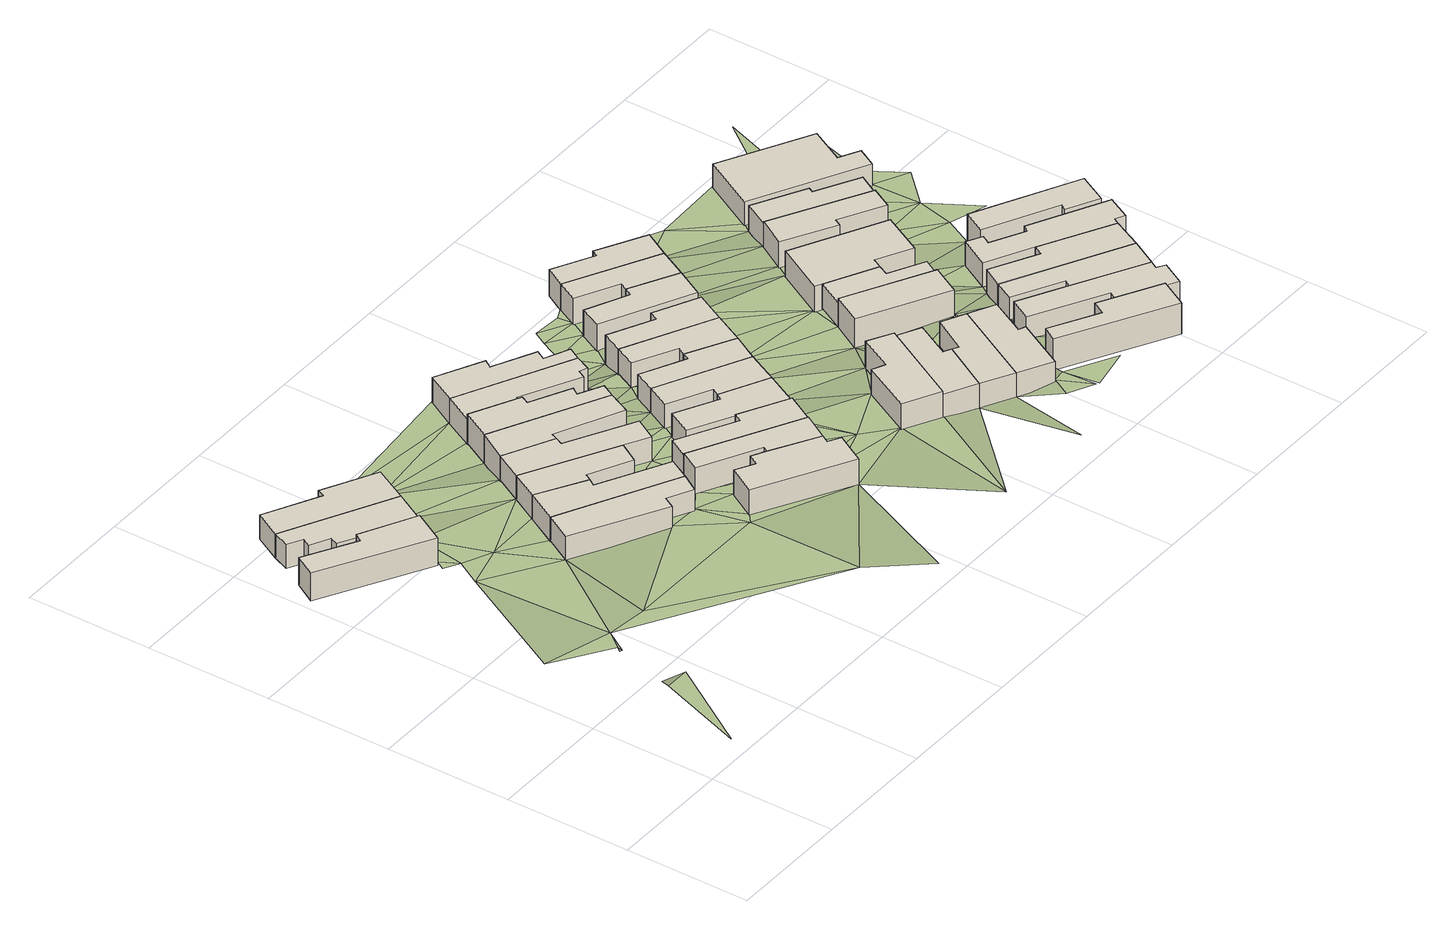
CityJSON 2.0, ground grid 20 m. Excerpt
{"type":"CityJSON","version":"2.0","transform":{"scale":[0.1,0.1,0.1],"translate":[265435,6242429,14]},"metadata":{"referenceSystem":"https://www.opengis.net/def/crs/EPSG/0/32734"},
"CityObjects":{
"building1":{"type":"Building","attributes":{"address":"86 Fenton Road Salt River Cape Town","building":"house","building:levels":"1","footprint":{"type":"Polygon"},"plus_code":"CQX8X3XQ+X7R","ground_height":16.14,"building_height":4.1,"roof_height":20.24},"geometry":[{"type":"Solid","lod":"1","boundaries":[[[[0,1,2,3]],[[1,4,5,6,2]],[[4,7,8,9,6,5]],[[7,10,11,9,8]],[[10,12,13,11]],[[12,0,3,13]],[[3,2,6,9,11,13]],[[12,10,7,4,1,0]]]]}]},
"building2":{"type":"Building","attributes":{"address":"84 Fenton Road Salt River Cape Town","building":"house","building:levels":"1","footprint":{"type":"Polygon"},"plus_code":"CQXFX8XJ+XQX","ground_height":15.46,"building_height":4.1,"roof_height":19.56},"geometry":[{"type":"Solid","lod":"1","boundaries":[[[[4,14,15,5]],[[14,16,17,15]],[[16,18,19,17]],[[18,20,21,19]],[[20,22,23,21]],[[22,24,25,23]],[[24,26,27,25]],[[26,7,8,27]],[[7,4,5,8]],[[5,15,17,19,21,23,25,27,8]],[[7,26,24,22,20,18,16,14,4]]]]}]},
"building3":{"type":"Building","attributes":{"address":"82 Fenton Road Salt River Cape Town","building":"house","building:levels":"1","footprint":{"type":"Polygon"},"plus_code":"CQXGXQXH+X2R","ground_height":15.46,"building_height":4.1,"roof_height":19.56},"geometry":[{"type":"Solid","lod":"1","boundaries":[[[[14,28,29,15]],[[28,30,31,29]],[[30,32,33,31]],[[32,34,35,33]],[[34,16,17,35]],[[16,14,15,17]],[[15,29,31,33,35,17]],[[16,34,32,30,28,14]]]]}]},
"building4":{"type":"Building","attributes":{"address":"87 Fenton Road Salt River Cape Town","building":"house","building:levels":"1","footprint":{"type":"Polygon"},"plus_code":"CRXJXMXW+XHW","ground_height":15.99,"building_height":4.1,"roof_height":20.09},"geometry":[{"type":"Solid","lod":"1","boundaries":[[[[36,37,38,39]],[[37,40,41,38]],[[40,42,43,41]],[[42,44,45,43]],[[44,46,47,45]],[[46,36,39,47]],[[39,38,41,43,45,47]],[[46,44,42,40,37,36]]]]}]},
"building5":{"type":"Building","attributes":{"address":"85 Fenton Road Salt River Cape Town","building":"house","building:levels":"1","footprint":{"type":"Polygon"},"plus_code":"CRXQXGXM+XCW","ground_height":15.99,"building_height":4.1,"roof_height":20.09},"geometry":[{"type":"Solid","lod":"1","boundaries":[[[[48,49,39,38]],[[49,50,51,39]],[[50,52,53,51]],[[52,54,55,53]],[[54,56,57,55]],[[56,48,38,57]],[[38,39,51,53,55,57]],[[56,54,52,50,49,48]]]]}]},
"building6":{"type":"Building","attributes":{"address":"83 Fenton Road Salt River Cape Town","building":"house","building:levels":"1","footprint":{"type":"Polygon"},"plus_code":"CRXQXMXQ+XQX","ground_height":15.99,"building_height":4.1,"roof_height":20.09},"geometry":[{"type":"Solid","lod":"1","boundaries":[[[[56,54,55,57]],[[54,58,59,55]],[[58,60,61,59]],[[60,62,63,61]],[[62,64,65,63]],[[64,56,57,65]],[[57,55,59,61,63,65]],[[64,62,60,58,54,56]]]]}]},
"building7":{"type":"Building","attributes":{"address":"81 Fenton Road Salt River Cape Town","building":"house","building:levels":"1","footprint":{"type":"Polygon"},"plus_code":"CVX2XHX9+XVW","ground_height":15.99,"building_height":4.1,"roof_height":20.09},"geometry":[{"type":"Solid","lod":"1","boundaries":[[[[64,62,63,65]],[[62,66,67,63]],[[66,68,69,67]],[[68,70,71,69]],[[70,72,73,71]],[[72,74,75,73]],[[74,64,65,75]],[[65,63,67,69,71,73,75]],[[74,72,70,68,66,62,64]]]]}]},
"building8":{"type":"Building","attributes":{"address":"79 Fenton Road Salt River Cape Town","building":"house","building:levels":"1","footprint":{"type":"Polygon"},"plus_code":"CVX3X3X8+XQX","ground_height":15.99,"building_height":4.1,"roof_height":20.09},"geometry":[{"type":"Solid","lod":"1","boundaries":[[[[76,77,73,75]],[[77,78,79,73]],[[78,80,81,79]],[[80,82,83,81]],[[82,84,85,83]],[[84,76,75,85]],[[75,73,79,81,83,85]],[[84,82,80,78,77,76]]]]}]},
"building9":{"type":"Building","attributes":{"address":"Goldsmith Road Salt River Cape Town","building":"house","building:levels":"1","footprint":{"type":"Polygon"},"plus_code":"CVXMXXXJ+X5V","ground_height":16.81,"building_height":4.1,"roof_height":20.91},"geometry":[{"type":"Solid","lod":"1","boundaries":[[[[86,87,88,89]],[[87,90,91,88]],[[90,92,93,91]],[[92,94,95,93]],[[94,96,97,95]],[[96,98,99,97]],[[98,100,101,99]],[[100,102,103,101]],[[102,86,89,103]],[[89,88,91,93,95,97,99,101,103]],[[102,100,98,96,94,92,90,87,86]]]]}]},
"building10":{"type":"Building","attributes":{"address":"77 Fenton Road Salt River Cape Town","building":"house","building:levels":"1","footprint":{"type":"Polygon"},"plus_code":"CVX5XCX9+XHW","ground_height":15.99,"building_height":4.1,"roof_height":20.09},"geometry":[{"type":"Solid","lod":"1","boundaries":[[[[84,82,83,85]],[[82,104,105,83]],[[104,106,107,105]],[[106,108,109,107]],[[108,110,111,109]],[[110,112,113,114,111]],[[112,115,116,117,114,113]],[[115,84,85,117,116]],[[85,83,105,107,109,111,114,117]],[[115,112,110,108,106,104,82,84]]]]}]},
"building11":{"type":"Building","attributes":{"address":"Goldsmith Road Salt River Cape Town","building":"house","building:levels":"1","footprint":{"type":"Polygon"},"plus_code":"CVXMX2XR+XMV","ground_height":16.81,"building_height":4.1,"roof_height":20.91},"geometry":[{"type":"Solid","lod":"1","boundaries":[[[[118,119,120,89]],[[119,121,122,123,120]],[[121,124,125,126,123,122]],[[124,127,128,126,125]],[[127,129,88,128]],[[129,118,89,88]],[[89,120,123,126,128,88]],[[129,127,124,121,119,118]]]]}]},
"building12":{"type":"Building","attributes":{"address":"Goldsmith Road Salt River Cape Town","building":"house","building:levels":"1","footprint":{"type":"Polygon"},"plus_code":"CVXVXHX6+X6V","ground_height":16.64,"building_height":4.1,"roof_height":20.74},"geometry":[{"type":"Solid","lod":"1","boundaries":[[[[130,131,132,122]],[[131,133,134,132]],[[133,135,136,134]],[[135,137,138,136]],[[137,139,140,138]],[[139,130,122,140]],[[122,132,134,136,138,140]],[[139,137,135,133,131,130]]]]}]},
"building13":{"type":"Building","attributes":{"address":"75 Fenton Road Salt River Cape Town","building":"house","building:levels":"1","footprint":{"type":"Polygon"},"plus_code":"CVX8X4X2+X4X","ground_height":15.23,"building_height":4.1,"roof_height":19.33},"geometry":[{"type":"Solid","lod":"1","boundaries":[[[[141,142,116,143]],[[142,144,113,116]],[[144,145,146,113]],[[145,147,148,146]],[[147,149,150,148]],[[149,151,152,150]],[[151,153,154,152]],[[153,141,143,154]],[[143,116,113,146,148,150,152,154]],[[153,151,149,147,145,144,142,141]]]]}]},
"building14":{"type":"Building","attributes":{"address":"73 Fenton Road Salt River Cape Town","building":"house","building:levels":"1","footprint":{"type":"Polygon"},"plus_code":"CVXCX5XG+XMX","ground_height":15.23,"building_height":4.1,"roof_height":19.33},"geometry":[{"type":"Solid","lod":"1","boundaries":[[[[141,153,154,143]],[[153,155,156,154]],[[155,157,158,156]],[[157,159,160,158]],[[159,161,162,160]],[[161,163,164,162]],[[163,165,166,164]],[[165,141,143,166]],[[143,154,156,158,160,162,164,166]],[[165,163,161,159,157,155,153,141]]]]}]},
"building15":{"type":"Building","attributes":{"address":"80 Goldsmith Road Salt River Cape Town","building":"house","building:levels":"1","footprint":{"type":"Polygon"},"plus_code":"C2X2X9XW+X2W","ground_height":15.69,"building_height":4.1,"roof_height":19.79},"geometry":[{"type":"Solid","lod":"1","boundaries":[[[[167,168,169,170]],[[168,171,172,169]],[[171,173,174,172]],[[173,175,176,174]],[[175,177,178,176]],[[177,167,170,178]],[[170,169,172,174,176,178]],[[177,175,173,171,168,167]]]]}]},
"building16":{"type":"Building","attributes":{"address":"78 Goldsmith Road Salt River Cape Town","building":"house","building:levels":"1","footprint":{"type":"Polygon"},"plus_code":"C2X5X6XJ+XMV","ground_height":15.69,"building_height":4.1,"roof_height":19.79},"geometry":[{"type":"Solid","lod":"1","boundaries":[[[[167,179,180,170]],[[179,181,182,180]],[[181,183,184,182]],[[183,185,186,184]],[[185,168,169,186]],[[168,167,170,169]],[[170,180,182,184,186,169]],[[168,185,183,181,179,167]]]]}]},
"building17":{"type":"Building","attributes":{"address":"76 Goldsmith Road Salt River Cape Town","building":"house","building:levels":"1","footprint":{"type":"Polygon"},"plus_code":"C2X7XHXM+X8R","ground_height":15.69,"building_height":4.1,"roof_height":19.79},"geometry":[{"type":"Solid","lod":"1","boundaries":[[[[179,187,188,180]],[[187,189,190,188]],[[189,191,192,190]],[[191,193,194,192]],[[193,181,182,194]],[[181,179,180,182]],[[180,188,190,192,194,182]],[[181,193,191,189,187,179]]]]}]},
"building18":{"type":"Building","attributes":{"address":"74 Goldsmith Road Salt River Cape Town","building":"house","building:levels":"1","footprint":{"type":"Polygon"},"plus_code":"C2X9XQX9+XMW","ground_height":15.69,"building_height":4.1,"roof_height":19.79},"geometry":[{"type":"Solid","lod":"1","boundaries":[[[[187,195,196,188]],[[195,197,198,196]],[[197,199,200,198]],[[199,201,202,200]],[[201,189,190,202]],[[189,187,188,190]],[[188,196,198,200,202,190]],[[189,201,199,197,195,187]]]]}]},
"building19":{"type":"Building","attributes":{"address":"29 Dryden Street Salt River Cape Town","building":"house","building:levels":"1","footprint":{"type":"Polygon"},"plus_code":"C2XWXGX8+XXX","ground_height":16.64,"building_height":4.1,"roof_height":20.74},"geometry":[{"type":"Solid","lod":"1","boundaries":[[[[203,204,205,206,207,208]],[[204,209,210,206,205]],[[209,211,212,210]],[[211,213,214,212]],[[213,215,216,214]],[[215,203,208,207,216]],[[207,206,210,212,214,216]],[[215,213,211,209,204,203]]]]}]},
"building20":{"type":"Building","attributes":{"address":"72 Goldsmith Road Salt River Cape Town","building":"house","building:levels":"1","footprint":{"type":"Polygon"},"plus_code":"C2XGX9XH+XWW","ground_height":15.69,"building_height":4.1,"roof_height":19.79},"geometry":[{"type":"Solid","lod":"1","boundaries":[[[[217,218,219,196]],[[218,220,221,219]],[[220,222,223,221]],[[222,224,225,223]],[[224,226,198,225]],[[226,217,196,198]],[[196,219,221,223,225,198]],[[226,224,222,220,218,217]]]]}]},
"building21":{"type":"Building","attributes":{"address":"31 Dryden Street Salt River Cape Town","building":"house","building:levels":"1","footprint":{"type":"Polygon"},"plus_code":"C3X6XCXQ+X5V","ground_height":16.15,"building_height":4.1,"roof_height":20.25},"geometry":[{"type":"Solid","lod":"1","boundaries":[[[[203,227,228,208]],[[227,229,230,228]],[[229,231,232,230]],[[231,233,234,232]],[[233,204,205,234]],[[204,203,208,205]],[[208,228,230,232,234,205]],[[204,233,231,229,227,203]]]]}]},
"building22":{"type":"Building","attributes":{"address":"70 Goldsmith Road Salt River Cape Town","building":"house","building:levels":"1","footprint":{"type":"Polygon"},"plus_code":"C2XMXVX6+XJR","ground_height":14.95,"building_height":4.1,"roof_height":19.05},"geometry":[{"type":"Solid","lod":"1","boundaries":[[[[235,236,237,238]],[[236,239,240,237]],[[239,241,242,240]],[[241,243,244,242]],[[243,245,246,244]],[[245,235,238,246]],[[238,237,240,242,244,246]],[[245,243,241,239,236,235]]]]}]},
"building23":{"type":"Building","attributes":{"address":"33 Dryden Street Salt River Cape Town","building":"house","building:levels":"1","footprint":{"type":"Polygon"},"plus_code":"C3XCXPX8+XHR","ground_height":16.15,"building_height":4.1,"roof_height":20.25},"geometry":[{"type":"Solid","lod":"1","boundaries":[[[[227,247,248,228]],[[247,249,250,248]],[[249,251,252,250]],[[251,253,254,252]],[[253,229,230,254]],[[229,227,228,230]],[[228,248,250,252,254,230]],[[229,253,251,249,247,227]]]]}]},
"building24":{"type":"Building","attributes":{"address":"68 Goldsmith Road Salt River Cape Town","building":"house","building:levels":"1","footprint":{"type":"Polygon"},"plus_code":"C2XQXVX3+XHW","ground_height":14.95,"building_height":4.1,"roof_height":19.05},"geometry":[{"type":"Solid","lod":"1","boundaries":[[[[235,255,256,238]],[[255,257,258,256]],[[257,259,260,258]],[[259,261,262,260]],[[261,236,237,262]],[[236,235,238,237]],[[238,256,258,260,262,237]],[[236,261,259,257,255,235]]]]}]},
"building25":{"type":"Building","attributes":{"address":"35 Dryden Street Salt River Cape Town","building":"house","building:levels":"1","footprint":{"type":"Polygon"},"plus_code":"C3XPX9X9+XFR","ground_height":16.15,"building_height":4.1,"roof_height":20.25},"geometry":[{"type":"Solid","lod":"1","boundaries":[[[[247,263,264,248]],[[263,265,266,264]],[[265,267,268,266]],[[267,269,270,268]],[[269,249,250,270]],[[249,247,248,250]],[[248,264,266,268,270,250]],[[249,269,267,265,263,247]]]]}]},
"building26":{"type":"Building","attributes":{"address":"66 Goldsmith Road Salt River Cape Town","building":"house","building:levels":"1","footprint":{"type":"Polygon"},"plus_code":"C2XWXMXW+XMX","ground_height":14.95,"building_height":4.1,"roof_height":19.05},"geometry":[{"type":"Solid","lod":"1","boundaries":[[[[255,271,272,256]],[[271,273,274,272]],[[273,275,276,274]],[[275,277,278,276]],[[277,257,258,278]],[[257,255,256,258]],[[256,272,274,276,278,258]],[[257,277,275,273,271,255]]]]}]},
"building27":{"type":"Building","attributes":{"address":"73 Goldsmith Road Salt River Cape Town","building":"house","building:levels":"1","footprint":{"type":"Polygon"},"plus_code":"C3XMXPXJ+XCV","ground_height":16.15,"building_height":4.1,"roof_height":20.25},"geometry":[{"type":"Solid","lod":"1","boundaries":[[[[279,280,281,282,283,284]],[[280,285,286,282,281]],[[285,287,288,286]],[[287,279,284,283,288]],[[283,282,286,288]],[[287,285,280,279]]]]}]},
"building28":{"type":"Building","attributes":{"address":"71 Goldsmith Road Salt River Cape Town","building":"house","building:levels":"1","footprint":{"type":"Polygon"},"plus_code":"C3XVX3X3+XQR","ground_height":15.33,"building_height":4.1,"roof_height":19.43},"geometry":[{"type":"Solid","lod":"1","boundaries":[[[[289,279,284,290]],[[279,287,291,284]],[[287,292,293,291]],[[292,294,295,293]],[[294,296,297,295]],[[296,289,290,297]],[[290,284,291,293,295,297]],[[296,294,292,287,279,289]]]]}]},
"building29":{"type":"Building","attributes":{"address":"Kingsley Road Salt River Cape Town","building":"house","building:levels":"1","footprint":{"type":"Polygon"},"plus_code":"C4XCXCXV+X9V","ground_height":16.66,"building_height":4.1,"roof_height":20.76},"geometry":[{"type":"Solid","lod":"1","boundaries":[[[[298,299,300,301]],[[299,302,303,300]],[[302,304,305,303]],[[304,306,307,305]],[[306,308,309,307]],[[308,298,301,309]],[[301,300,303,305,307,309]],[[308,306,304,302,299,298]]]]}]},
"building30":{"type":"Building","attributes":{"address":"67 Goldsmith Road Salt River Cape Town","building":"house","building:levels":"1","footprint":{"type":"Polygon"},"plus_code":"C3XRXCXM+XCR","ground_height":15.33,"building_height":4.1,"roof_height":19.43},"geometry":[{"type":"Solid","lod":"1","boundaries":[[[[310,311,297,290]],[[311,312,313,297]],[[312,314,315,313]],[[314,316,317,315]],[[316,318,319,317]],[[318,320,321,319]],[[320,310,290,321]],[[290,297,313,315,317,319,321]],[[320,318,316,314,312,311,310]]]]}]},
"building31":{"type":"Building","attributes":{"address":"82 Kingsley Road Salt River Cape Town","building":"house","building:levels":"1","footprint":{"type":"Polygon"},"plus_code":"C4XGXMXF+XXV","ground_height":15.47,"building_height":4.1,"roof_height":19.57},"geometry":[{"type":"Solid","lod":"1","boundaries":[[[[322,323,324,325]],[[323,326,327,324]],[[326,328,329,327]],[[328,330,331,329]],[[330,332,333,331]],[[332,334,335,333]],[[334,336,337,335]],[[336,338,339,337]],[[338,322,325,339]],[[325,324,327,329,331,333,335,337,339]],[[338,336,334,332,330,328,326,323,322]]]]}]},
"building32":{"type":"Building","attributes":{"address":"80 Kingsley Road Salt River Cape Town","building":"house","building:levels":"1","footprint":{"type":"Polygon"},"plus_code":"C4XGX4XJ+X8W","ground_height":15.47,"building_height":4.1,"roof_height":19.57},"geometry":[{"type":"Solid","lod":"1","boundaries":[[[[340,341,342,343]],[[341,344,345,342]],[[344,346,347,345]],[[346,323,324,347]],[[323,322,325,324]],[[322,340,343,325]],[[343,342,345,347,324,325]],[[322,323,346,344,341,340]]]]}]},
"building33":{"type":"Building","attributes":{"address":"Goldsmith Road Salt River Cape Town","building":"house","building:levels":"1","footprint":{"type":"Polygon"},"plus_code":"C4X5X9XV+XHV","ground_height":15.33,"building_height":4.1,"roof_height":19.43},"geometry":[{"type":"Solid","lod":"1","boundaries":[[[[348,349,350,351,352,353]],[[349,354,355,351,350]],[[354,356,357,355]],[[356,358,359,357]],[[358,360,361,359]],[[360,348,353,352,361]],[[352,351,355,357,359,361]],[[360,358,356,354,349,348]]]]}]},
"building34":{"type":"Building","attributes":{"address":"78 Kingsley Road Salt River Cape Town","building":"house","building:levels":"1","footprint":{"type":"Polygon"},"plus_code":"C4XQXCXH+XPX","ground_height":15.47,"building_height":4.1,"roof_height":19.57},"geometry":[{"type":"Solid","lod":"1","boundaries":[[[[362,363,364,365]],[[363,366,367,364]],[[366,368,369,367]],[[368,341,342,369]],[[341,340,343,342]],[[340,362,365,343]],[[365,364,367,369,342,343]],[[340,341,368,366,363,362]]]]}]},
"building35":{"type":"Building","attributes":{"address":"Goldsmith Road Salt River Cape Town","building":"house","building:levels":"1","footprint":{"type":"Polygon"},"plus_code":"C4X8XXX5+X9R","ground_height":14.92,"building_height":4.1,"roof_height":19.02},"geometry":[{"type":"Solid","lod":"1","boundaries":[[[[370,371,372,353]],[[371,373,374,372]],[[373,375,376,374]],[[375,377,378,376]],[[377,379,380,378]],[[379,370,353,380]],[[353,372,374,376,378,380]],[[379,377,375,373,371,370]]]]}]},
"building36":{"type":"Building","attributes":{"address":"76 Kingsley Road Salt River Cape Town","building":"house","building:levels":"1","footprint":{"type":"Polygon"},"plus_code":"C4XRXMXJ+XQV","ground_height":15.47,"building_height":4.1,"roof_height":19.57},"geometry":[{"type":"Solid","lod":"1","boundaries":[[[[363,362,365,364]],[[362,381,382,365]],[[381,383,384,382]],[[383,385,386,384]],[[385,387,388,386]],[[387,389,390,388]],[[389,391,392,390]],[[391,393,394,392]],[[393,395,396,394]],[[395,397,398,396]],[[397,363,364,398]],[[364,365,382,384,386,388,390,392,394,396,398]],[[397,395,393,391,389,387,385,383,381,362,363]]]]}]},
"building37":{"type":"Building","attributes":{"address":"61 Goldsmith Road Salt River Cape Town","building":"house","building:levels":"1","footprint":{"type":"Polygon"},"plus_code":"C4XHXGX7+X7X","ground_height":14.28,"building_height":4.1,"roof_height":18.38},"geometry":[{"type":"Solid","lod":"1","boundaries":[[[[399,400,401,402]],[[400,403,404,401]],[[403,405,406,404]],[[405,407,408,406]],[[407,409,410,408]],[[409,399,402,410]],[[402,401,404,406,408,410]],[[409,407,405,403,400,399]]]]}]},
"building38":{"type":"Building","attributes":{"address":"74 Kingsley Road Salt River Cape Town","building":"house","building:levels":"1","footprint":{"type":"Polygon"},"plus_code":"C5X3XXXW+X7X","ground_height":15.47,"building_height":4.1,"roof_height":19.57},"geometry":[{"type":"Solid","lod":"1","boundaries":[[[[411,412,413,414,415,416]],[[412,417,418,414,413]],[[417,419,420,418]],[[419,421,422,420]],[[421,423,424,422]],[[423,411,416,415,424]],[[415,414,418,420,422,424]],[[423,421,419,417,412,411]]]]}]},
"terrain1":{"type":"TINRelief","geometry":[{"type":"CompositeSurface","lod":"1","boundaries":[[[425,426,427]],[[427,426,428]],[[429,430,431]],[[432,433,431]],[[431,433,429]],[[430,429,434]],[[435,436,437]],[[436,438,7]],[[40,429,439]],[[434,429,40]],[[440,441,442]],[[434,443,441]],[[444,439,429]],[[441,445,442]],[[434,40,443]],[[441,443,445]],[[443,40,37]],[[40,439,446]],[[445,443,447]],[[37,448,443]],[[447,14,445]],[[449,30,28]],[[439,444,450]],[[447,443,448]],[[439,450,446]],[[14,74,28]],[[447,74,14]],[[451,449,28]],[[446,452,453]],[[84,28,74]],[[446,450,452]],[[52,60,54]],[[58,54,60]],[[115,28,84]],[[454,452,450]],[[98,444,455]],[[50,60,52]],[[98,450,444]],[[456,452,457]],[[458,452,454]],[[451,28,115]],[[452,458,457]],[[50,456,457]],[[450,98,454]],[[449,451,459]],[[121,50,457]],[[458,460,457]],[[60,50,461]],[[60,66,62]],[[50,121,461]],[[460,458,462]],[[66,60,461]],[[463,457,460]],[[70,464,72]],[[464,465,72]],[[460,466,463]],[[68,464,70]],[[66,461,467]],[[66,468,68]],[[469,467,461]],[[467,468,66]],[[112,110,470]],[[471,112,470]],[[472,464,68]],[[68,468,472]],[[467,469,135]],[[86,102,100]],[[471,470,473]],[[474,470,475]],[[464,181,476]],[[181,464,472]],[[477,467,135]],[[472,468,168]],[[478,479,98]],[[476,181,474]],[[474,473,470]],[[98,479,100]],[[100,480,86]],[[468,171,168]],[[481,86,480]],[[181,193,474]],[[473,474,482]],[[168,185,472]],[[483,484,485]],[[485,484,486]],[[135,487,477]],[[488,473,482]],[[482,474,199]],[[480,487,481]],[[474,193,199]],[[480,100,479]],[[487,480,477]],[[155,484,489]],[[486,484,490]],[[479,478,491]],[[197,153,482]],[[199,197,482]],[[199,193,189]],[[484,155,490]],[[155,153,224]],[[189,193,191]],[[477,480,492]],[[197,224,153]],[[478,227,491]],[[492,480,479]],[[199,189,201]],[[167,477,492]],[[490,155,224]],[[493,490,224]],[[490,494,495]],[[493,494,490]],[[209,179,167]],[[496,493,224]],[[209,167,492]],[[496,224,497]],[[498,495,499]],[[495,494,499]],[[492,500,209]],[[227,501,247]],[[499,502,498]],[[280,187,179]],[[503,493,496]],[[209,280,179]],[[499,494,504]],[[502,499,505]],[[506,504,494]],[[499,504,507]],[[508,503,496]],[[509,247,510]],[[511,195,187]],[[204,280,209]],[[279,187,280]],[[231,229,233]],[[509,510,512]],[[280,204,233]],[[251,229,253]],[[195,511,508]],[[279,511,187]],[[513,509,512]],[[251,233,229]],[[509,513,514]],[[508,511,503]],[[265,509,514]],[[513,515,516]],[[517,280,233]],[[517,233,251]],[[514,518,265]],[[235,503,519]],[[289,511,279]],[[503,511,519]],[[520,267,265]],[[251,249,517]],[[520,265,518]],[[269,267,520]],[[255,235,521]],[[517,249,269]],[[302,520,518]],[[269,520,522]],[[518,523,302]],[[235,519,521]],[[522,524,269]],[[517,269,525]],[[525,269,524]],[[255,526,271]],[[520,302,330]],[[255,521,526]],[[346,524,522]],[[527,517,368]],[[517,525,368]],[[296,294,292]],[[271,528,529]],[[323,346,522]],[[302,530,330]],[[531,532,296]],[[519,533,521]],[[531,296,292]],[[527,397,292]],[[530,302,534]],[[397,527,368]],[[271,379,528]],[[526,379,271]],[[395,292,397]],[[533,519,316]],[[531,292,395]],[[368,366,397]],[[530,534,535]],[[536,528,379]],[[397,366,363]],[[537,533,316]],[[395,412,531]],[[536,538,528]],[[412,316,531]],[[393,539,395]],[[379,540,536]],[[358,537,316]],[[387,393,391]],[[539,412,395]],[[541,542,322]],[[393,387,539]],[[387,391,389]],[[322,542,340]],[[316,543,358]],[[412,543,316]],[[544,536,540]],[[545,540,546]],[[547,539,387]],[[360,358,548]],[[358,543,548]],[[547,387,549]],[[360,548,545]],[[545,544,540]],[[550,551,538]],[[548,543,552]],[[548,544,545]],[[409,550,538]],[[548,553,544]],[[409,554,550]],[[407,555,409]],[[544,553,555]],[[554,556,550]],[[409,557,554]],[[558,409,555]],[[409,558,557]]]}]}
},
"vertices":[
[4,674,15],[170,580,15],[170,580,62],[4,674,62],[198,630,15],[198,630,56],[198,630,62],[112,675,15],[112,675,56],[112,675,62],[104,662,15],[104,662,62],[24,708,15],[24,708,62],
[226,681,15],[226,681,56],[56,770,15],[56,770,56],[45,744,15],[45,744,56],[68,731,15],[68,731,56],[61,718,15],[61,718,56],[92,702,15],[92,702,56],[86,690,15],[86,690,56],
[255,736,15],[255,736,56],[171,780,15],[171,780,56],[165,768,15],[165,768,56],[79,813,15],[79,813,56],
[482,388,21],[299,483,21],[299,483,61],[482,388,61],[275,440,21],[275,440,61],[415,362,21],[415,362,61],[425,380,21],[425,380,61],[464,359,21],[464,359,61],
[299,483,20],[482,388,20],[500,421,20],[500,421,61],[393,478,20],[393,478,61],[400,489,20],[400,489,61],[326,533,20],[326,533,61],
[406,499,20],[406,499,61],[472,466,20],[472,466,61],[491,498,20],[491,498,61],[350,576,20],[350,576,61],
[529,477,20],[529,477,61],[549,512,20],[549,512,61],[445,569,20],[445,569,61],[451,581,20],[451,581,61],[374,620,20],[374,620,61],
[374,620,12],[451,581,12],[455,591,12],[455,591,61],[559,541,12],[559,541,61],[576,577,12],[576,577,61],[401,666,12],[401,666,61],
[657,282,26],[584,324,26],[584,324,69],[657,282,69],[562,336,26],[562,336,69],[553,319,26],[553,319,69],[523,336,26],[523,336,69],[498,292,26],[498,292,69],[642,211,26],[642,211,69],[669,259,26],[669,259,69],[650,270,26],[650,270,69],
[587,598,12],[587,598,61],[550,617,12],[550,617,61],[558,629,12],[558,629,61],[495,661,12],[495,661,61],[501,674,12],[501,674,53],[501,674,61],[426,712,12],[426,712,53],[426,712,61],
[657,282,20],[681,323,20],[681,323,69],[514,413,20],[514,413,67],[514,413,69],[496,381,20],[496,381,67],[496,381,69],[588,332,20],[588,332,69],[584,324,20],
[514,413,17],[681,323,17],[681,323,67],[706,368,17],[706,368,67],[630,409,17],[630,409,67],[623,396,17],[623,396,67],[532,445,17],[532,445,67],
[450,759,9],[426,712,9],[450,759,53],[501,674,9],[505,686,9],[505,686,53],[596,638,9],[596,638,53],[603,651,9],[603,651,53],[616,646,9],[616,646,53],[627,670,9],[627,670,53],
[638,690,9],[638,690,53],[599,708,9],[599,708,53],[607,723,9],[607,723,53],[541,756,9],[541,756,53],[549,769,9],[549,769,53],[476,806,9],[476,806,53],
[738,425,17],[663,463,17],[663,463,58],[738,425,58],[658,453,17],[658,453,58],[592,488,17],[592,488,58],[571,449,17],[571,449,58],[712,374,17],[712,374,58],
[762,474,17],[762,474,58],[622,545,17],[622,545,58],[603,508,17],[603,508,58],[669,474,17],[669,474,58],
[785,515,17],[785,515,58],[712,554,17],[712,554,58],[707,543,17],[707,543,58],[638,578,17],[638,578,58],
[809,563,17],[809,563,58],[670,633,17],[670,633,58],[654,600,17],[654,600,58],[719,566,17],[719,566,58],
[837,209,21],[908,341,21],[908,341,62],[908,341,67],[837,209,67],[837,209,62],[870,362,21],[870,362,67],[842,308,21],[842,308,67],[822,318,21],[822,318,67],[781,239,21],[781,239,67],
[809,563,9],[833,610,9],[833,610,58],[763,645,9],[763,645,58],[756,631,9],[756,631,58],[686,666,9],[686,666,58],[670,633,9],
[886,183,21],[886,183,62],[929,260,21],[929,260,62],[917,266,21],[917,266,62],[946,321,21],[946,321,62],
[870,670,6],[796,710,6],[796,710,51],[870,670,51],[789,698,6],[789,698,51],[723,729,6],[723,729,51],[706,695,6],[706,695,51],[846,625,6],[846,625,51],
[935,156,21],[935,156,62],[1007,290,21],[1007,290,62],[970,309,21],[970,309,62],[939,254,21],[939,254,62],
[893,715,6],[893,715,51],[754,789,6],[754,789,51],[737,756,6],[737,756,51],[802,722,6],[802,722,51],
[987,128,21],[987,128,62],[1029,207,21],[1029,207,62],[1018,212,21],[1018,212,62],[1048,269,21],[1048,269,62],
[916,756,6],[916,756,51],[841,797,6],[841,797,51],[836,787,6],[836,787,51],[772,821,6],[772,821,51],
[934,453,13],[908,407,13],[908,407,54],[908,407,62],[934,453,62],[934,453,54],[1041,335,13],[1041,335,62],[1066,381,13],[1066,381,62],
[957,496,13],[957,496,54],[1066,381,54],[1082,410,13],[1082,410,54],[1027,439,13],[1027,439,54],[1035,455,13],[1035,455,54],
[1190,61,15],[1214,105,15],[1214,105,68],[1190,61,68],[1121,157,15],[1121,157,68],[1109,136,15],[1109,136,68],[1035,178,15],[1035,178,68],[1021,155,15],[1021,155,68],
[957,496,9],[1035,455,9],[1043,470,9],[1043,470,54],[1097,441,9],[1097,441,54],[1131,506,9],[1131,506,54],[989,581,9],[989,581,54],[946,502,9],[946,502,54],
[1256,158,15],[1147,218,15],[1147,218,56],[1256,158,56],[1073,258,15],[1073,258,56],[1054,224,15],[1054,224,56],[1166,162,15],[1166,162,56],[1158,147,15],[1158,147,56],[1242,101,15],[1242,101,56],[1262,138,15],[1262,138,56],[1249,146,15],[1249,146,56],
[1279,200,15],[1093,299,15],[1093,299,56],[1279,200,56],[1077,269,15],[1077,269,56],[1153,228,15],[1153,228,56],
[1027,644,9],[1001,600,9],[1001,600,50],[1001,600,54],[1027,644,54],[1027,644,50],[1081,555,9],[1081,555,54],[1087,566,9],[1087,566,54],[1156,528,9],[1156,528,54],[1174,562,9],[1174,562,54],
[1302,247,15],[1192,307,15],[1192,307,56],[1302,247,56],[1184,292,15],[1184,292,56],[1112,331,15],[1112,331,56],
[1027,644,6],[1174,562,6],[1174,562,50],[1193,596,6],[1193,596,50],[1126,633,6],[1126,633,50],[1130,641,6],[1130,641,50],[1050,685,6],[1050,685,50],
[1307,256,15],[1307,256,56],[1322,248,15],[1322,248,56],[1341,285,15],[1341,285,56],[1222,347,15],[1222,347,56],[1216,337,15],[1216,337,56],[1163,365,15],[1163,365,56],[1171,379,15],[1171,379,56],[1147,392,15],[1147,392,56],[1121,344,15],[1121,344,56],
[1106,785,3],[1060,700,3],[1060,700,44],[1106,785,44],[1232,608,3],[1232,608,44],[1248,638,3],[1248,638,44],[1216,655,3],[1216,655,44],[1245,710,3],[1245,710,44],
[1359,344,9],[1200,426,9],[1200,426,50],[1200,426,56],[1359,344,56],[1359,344,50],[1181,390,9],[1181,390,56],[1291,333,9],[1291,333,56],[1286,324,9],[1286,324,56],[1335,298,9],[1335,298,56],
[53,6,37],[144,147,36],[103,146,37],[115,165,29],[165,288,29],[53,318,31],[143,260,29],[138,253,29],[141,251,29],[163,512,21],[61,718,17],[86,690,17],[92,702,17],[104,662,17],[232,280,29],[162,566,21],[186,552,21],[170,580,21],[232,530,21],[476,92,36],[198,630,21],[415,362,28],[350,576,21],[326,533,21],[232,780,15],[483,280,28],[450,759,12],[464,359,28],[425,380,28],[498,292,28],[546,9,36],[482,388,28],[496,381,28],[523,336,28],[476,806,12],[562,336,28],[532,445,20],[553,319,28],[588,332,28],[559,541,20],[455,591,20],[584,324,28],[571,449,20],[592,488,20],[623,396,26],[558,629,20],[505,686,12],[603,508,20],[596,638,20],[587,598,20],[550,617,20],[576,577,20],[712,374,26],[734,30,35],[781,239,26],[734,280,26],[681,323,26],[616,646,17],[541,756,12],[607,723,12],[549,769,12],[554,778,12],[706,368,26],[603,651,20],[599,708,12],[659,726,9],[837,209,26],[822,318,26],[706,695,9],[723,729,9],[676,761,9],[763,645,17],[756,631,17],[688,783,9],[737,756,9],[842,308,26],[905,26,31],[734,780,9],[846,625,17],[796,710,9],[754,789,9],[789,698,9],[802,722,9],[833,610,17],[987,128,31],[970,97,31],[946,502,13],[1012,77,31],[1008,130,31],[1021,155,21],[1016,74,31],[1084,88,31],[1041,335,21],[1035,178,21],[989,581,13],[1054,224,21],[1001,600,13],[1073,258,21],[1109,136,31],[1077,269,21],[1093,299,21],[1027,644,13],[1066,381,21],[985,780,6],[941,801,6],[1158,147,27],[1097,441,13],[1043,470,13],[1081,555,13],[1214,105,27],[1242,101,27],[1060,700,6],[1087,566,13],[1106,785,6],[1181,390,15],[1130,641,9],[1249,146,27],[1262,138,27],[1222,471,9],[1232,608,9],[1193,596,9],[1126,633,9],[1291,333,15],[1235,530,9],[1286,324,15],[1176,763,3],[1138,787,3],[1282,453,9],[1285,581,9],[1203,750,3],[1248,638,9],[1236,844,3],[1241,731,3],[1275,714,3]
]}
